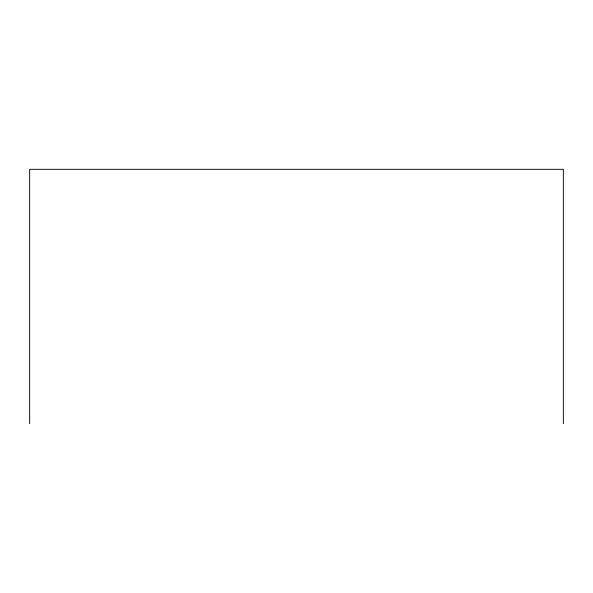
<?xml version="1.0" encoding="UTF-8"?>
<svg xmlns="http://www.w3.org/2000/svg" width="593" height="593" viewBox="0 0 593 593"><rect width="100%" height="100%" fill="white"/><g stroke="black" fill="none" stroke-linecap="round" stroke-linejoin="round"><path stroke-width="0.89" d="M563.35 423.669L563.35 169.331L29.65 169.331L29.65 423.669"/></g></svg>
